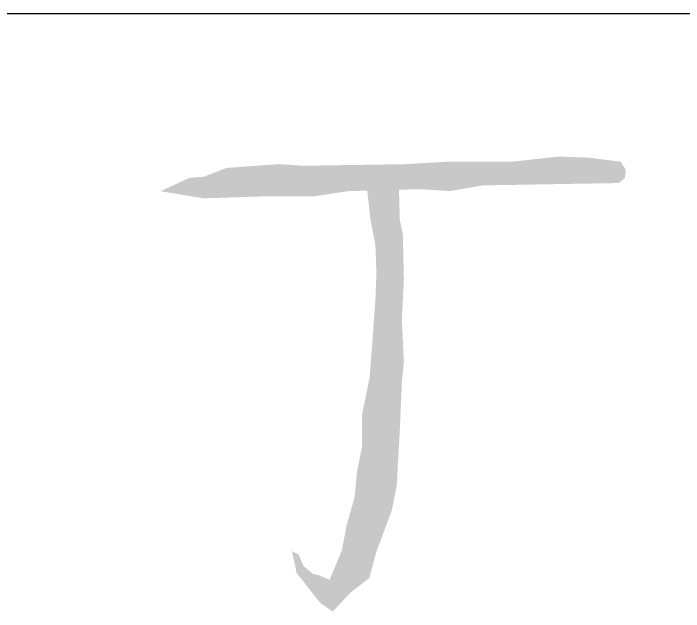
# Model space of a CAD drawing. Extents: x 5904849 to 6011887, y -826029 to -177002.
# Drawn here: x 5938301.3 to 5938613.8, y -790548.5 to -790269.5 of the extents above; entities that cross this region are included whole.
import ezdxf

# ---------------------------------------------------------------- set-up
doc = ezdxf.new("R2010")
doc.units = 0
doc.header["$LTSCALE"] = 1000
doc.header["$MEASUREMENT"] = 0
doc.layers.get('0').update_dxf_attribs({"linetype": 'CONTINUOUS'})
doc.layers.add('HATCH', color=8, linetype='CONTINUOUS')

msp = doc.modelspace()

# ---------------------------------------------------------------- hatches: boundary and pattern name
at = {"layer": 'HATCH'}
h = msp.add_hatch(color=0, dxfattribs=at)
h.paths.add_polyline_path([(5938586.88, -790342.48), (5938584.51, -790338.69), (5938569.32, -790336.79), (5938555.55, -790336.31), (5938533.71, -790338.69), (5938503.8, -790338.69), (5938483.4, -790339.86), (5938467.24, -790340.11), (5938436.38, -790340.58), (5938424.93, -790339.82), (5938414.54, -790340.58), (5938400.62, -790341.61), (5938390.22, -790345.67), (5938383.2, -790346.28), (5938369.91, -790352.44), (5938389.85, -790355.77), (5938419.28, -790354.82), (5938441.6, -790354.82), (5938457.27, -790352.42), (5938473.41, -790351.97), (5938490.5, -790351.5), (5938504.89, -790352.35), (5938509.97, -790351.5), (5938520.4, -790349.74), (5938540.82, -790349.39), (5938556.02, -790349.12), (5938583.56, -790348.65), (5938586.41, -790346.28)])
h.paths.add_polyline_path([(5938481.08, -790351.76), (5938473.41, -790351.97), (5938466.29, -790352.17), (5938467.71, -790365.25), (5938470.09, -790377.59), (5938470.56, -790390.87), (5938470.09, -790403.21), (5938469.14, -790416.02), (5938467.42, -790439.21), (5938463.91, -790456.35), (5938463.81, -790471.75), (5938461.56, -790482.98), (5938460.44, -790494.95), (5938456.54, -790508.76), (5938454.41, -790520.02), (5938450.26, -790529.96), (5938447.43, -790536.77), (5938444.26, -790544.35), (5938450.13, -790548.49), (5938458.68, -790539.48), (5938467.23, -790532.83), (5938470.55, -790520.5), (5938477.67, -790501.52), (5938480.04, -790489.66), (5938481.47, -790464.04), (5938482.42, -790441.74), (5938483.37, -790432.25), (5938482.42, -790411.85), (5938483.37, -790393.82), (5938482.89, -790372.47), (5938481.47, -790365.83)])
h.paths.add_polyline_path([(5938448.73, -790533.64), (5938443.47, -790531.45), (5938441.16, -790531.07), (5938436.55, -790527.23), (5938434.25, -790521.85), (5938431.18, -790520.32), (5938433.37, -790530.47), (5938436.55, -790534.52), (5938444.26, -790544.35), (5938447.43, -790536.77)])

# ---------------------------------------------------------------- linework, layer by layer
msp.add_line((5937399.37, -790269.54), (5940149.37, -790269.54))

doc.saveas('drawing.dxf')
